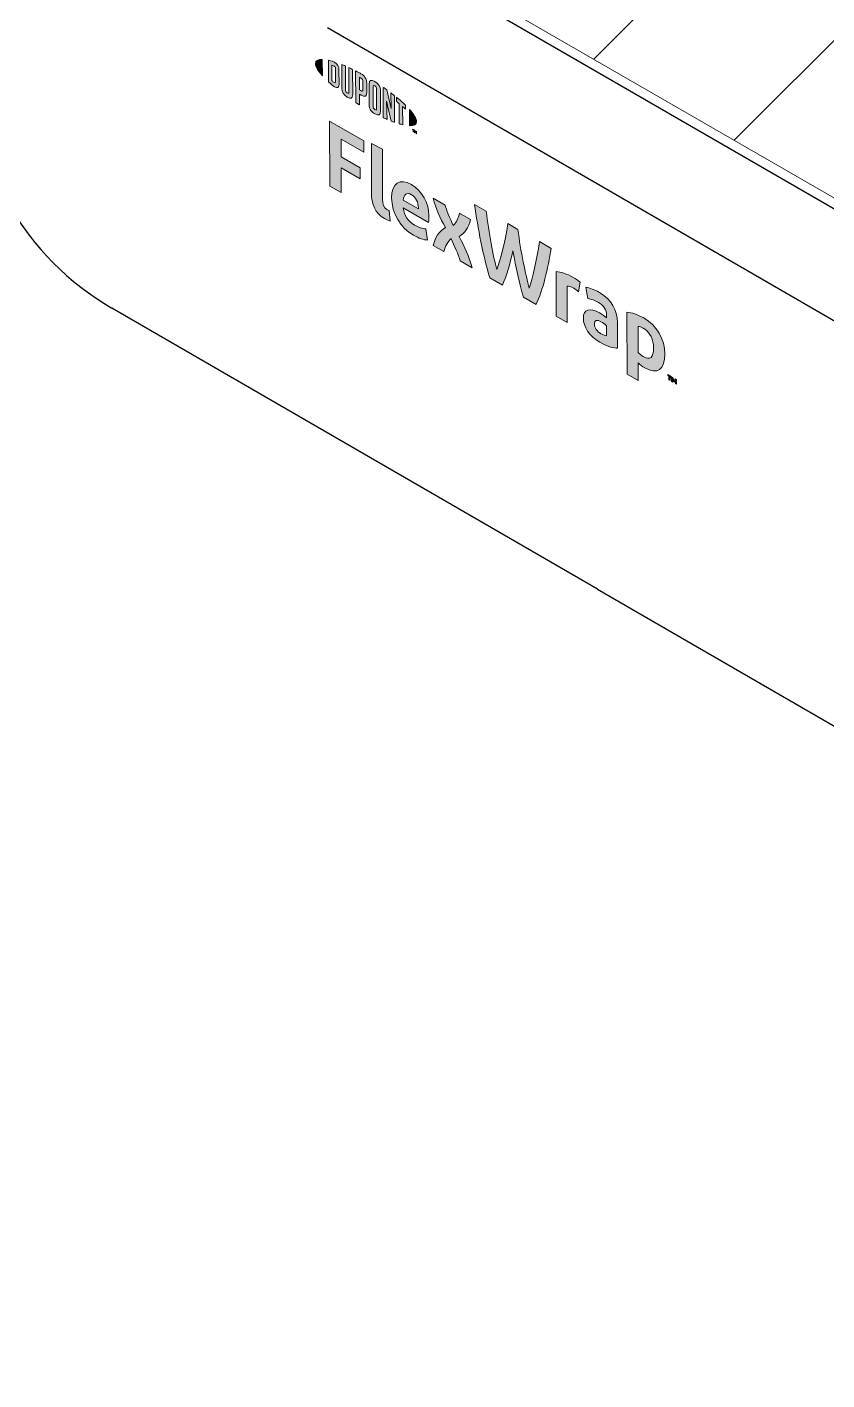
# Model space of a CAD drawing. Extents: x -1328 to 5679, y -4611 to 1603.
# Drawn here: x -736.2 to -685.2, y -1590.5 to -1504.1 of the extents above; entities that cross this region are included whole.
import ezdxf

# ---------------------------------------------------------------- set-up
doc = ezdxf.new("R2010")
doc.units = 0
doc.header["$MEASUREMENT"] = 0
for name, color, linetype, lineweight in [('G-ANNO-TTLB', 7, 'Continuous', 0), ('Layer 12', 7, 'Continuous', 0), ('TYVEK', 7, 'Continuous', 0)]:
    doc.layers.add(name, color=color, linetype=linetype, lineweight=lineweight)

# ---------------------------------------------------------------- blocks, each defined once
blk = doc.blocks.new('Block_160')
at = {"layer": 'TYVEK', "true_color": 0x003b71, "transparency": 33554687}
h = blk.add_hatch(color=156, dxfattribs=at)
h.dxf.hatch_style = 2
edge = h.paths.add_edge_path()
edge.add_spline(control_points=[(-716.907, -1514.249), (-716.907, -1514.249), (-716.917, -1510.108), (-716.917, -1510.108), (-716.917, -1510.108), (-714.731, -1511.363), (-714.731, -1511.363), (-714.731, -1511.363), (-714.73, -1512.084), (-714.73, -1512.084), (-714.73, -1512.084), (-716.182, -1511.251), (-716.182, -1511.251), (-716.182, -1511.251), (-716.179, -1512.375), (-716.179, -1512.375), (-716.179, -1512.375), (-714.958, -1513.076), (-714.958, -1513.076), (-714.958, -1513.076), (-714.956, -1513.798), (-714.956, -1513.798), (-714.956, -1513.798), (-716.177, -1513.097), (-716.177, -1513.097), (-716.177, -1513.097), (-716.173, -1514.67), (-716.173, -1514.67), (-716.173, -1514.67), (-716.907, -1514.249), (-716.907, -1514.249)], knot_values=[0, 0, 0, 0, 1, 1, 1, 2, 2, 2, 3, 3, 3, 4, 4, 4, 5, 5, 5, 6, 6, 6, 7, 7, 7, 8, 8, 8, 9, 9, 9, 10, 10, 10, 10], degree=3, periodic=0)
h = blk.add_hatch(color=156, dxfattribs=at)
h.dxf.hatch_style = 2
edge = h.paths.add_edge_path()
edge.add_spline(control_points=[(-713.534, -1515.092), (-713.533, -1515.412), (-713.461, -1515.625), (-713.256, -1515.742), (-713.204, -1515.772), (-713.153, -1515.795), (-713.107, -1515.81), (-713.107, -1515.81), (-713.054, -1516.484), (-713.054, -1516.484), (-713.151, -1516.452), (-713.31, -1516.384), (-713.413, -1516.326), (-714.003, -1515.987), (-714.24, -1515.408), (-714.242, -1514.698), (-714.242, -1514.698), (-714.249, -1511.539), (-714.249, -1511.539), (-714.249, -1511.539), (-713.542, -1511.898), (-713.542, -1511.898), (-713.542, -1511.898), (-713.534, -1515.092), (-713.534, -1515.092)], knot_values=[0, 0, 0, 0, 1, 1, 1, 2, 2, 2, 3, 3, 3, 4, 4, 4, 5, 5, 5, 6, 6, 6, 7, 7, 7, 8, 8, 8, 8], degree=3, periodic=0)
h = blk.add_hatch(color=156, dxfattribs=at)
h.dxf.hatch_style = 2
edge = h.paths.add_edge_path()
edge.add_spline(control_points=[(-712.222, -1515.142), (-712.222, -1515.142), (-711.248, -1515.702), (-711.248, -1515.702), (-711.248, -1515.702), (-711.248, -1515.631), (-711.248, -1515.631), (-711.248, -1515.3), (-711.403, -1514.969), (-711.685, -1514.807), (-711.983, -1514.636), (-712.177, -1514.767), (-712.222, -1515.142)], knot_values=[0, 0, 0, 0, 1, 1, 1, 2, 2, 2, 3, 3, 3, 4, 4, 4, 4], degree=3, periodic=0)
edge = h.paths.add_edge_path()
edge.add_spline(control_points=[(-710.664, -1517.703), (-710.889, -1517.692), (-711.222, -1517.583), (-711.561, -1517.389), (-712.387, -1516.915), (-712.953, -1515.987), (-712.955, -1515.005), (-712.957, -1514.065), (-712.441, -1513.723), (-711.687, -1514.156), (-711.015, -1514.542), (-710.572, -1515.346), (-710.57, -1516.138), (-710.57, -1516.316), (-710.58, -1516.464), (-710.59, -1516.576), (-710.59, -1516.576), (-712.211, -1515.645), (-712.211, -1515.645), (-712.143, -1516.157), (-711.901, -1516.508), (-711.491, -1516.744), (-711.239, -1516.888), (-710.999, -1516.961), (-710.778, -1516.982), (-710.778, -1516.982), (-710.664, -1517.703), (-710.664, -1517.703)], knot_values=[0, 0, 0, 0, 1, 1, 1, 2, 2, 2, 3, 3, 3, 4, 4, 4, 5, 5, 5, 6, 6, 6, 7, 7, 7, 8, 8, 8, 9, 9, 9, 9], degree=3, periodic=0)
h = blk.add_hatch(color=156, dxfattribs=at)
h.dxf.hatch_style = 2
edge = h.paths.add_edge_path()
edge.add_spline(control_points=[(-709.523, -1516.905), (-709.868, -1516.27), (-710.141, -1515.705), (-710.301, -1515.022), (-710.301, -1515.022), (-709.537, -1515.461), (-709.537, -1515.461), (-709.47, -1515.766), (-709.243, -1516.298), (-709.016, -1516.764), (-708.827, -1516.548), (-708.664, -1516.293), (-708.629, -1515.983), (-708.629, -1515.983), (-707.911, -1516.395), (-707.911, -1516.395), (-708.043, -1516.934), (-708.267, -1517.236), (-708.651, -1517.47), (-708.28, -1518.162), (-708.028, -1518.72), (-707.816, -1519.468), (-707.816, -1519.468), (-708.581, -1519.029), (-708.581, -1519.029), (-708.689, -1518.636), (-708.947, -1518.045), (-709.163, -1517.596), (-709.357, -1517.809), (-709.541, -1518.058), (-709.612, -1518.437), (-709.612, -1518.437), (-710.299, -1518.042), (-710.299, -1518.042), (-710.172, -1517.501), (-709.933, -1517.166), (-709.523, -1516.905)], knot_values=[0, 0, 0, 0, 1, 1, 1, 2, 2, 2, 3, 3, 3, 4, 4, 4, 5, 5, 5, 6, 6, 6, 7, 7, 7, 8, 8, 8, 9, 9, 9, 10, 10, 10, 11, 11, 11, 12, 12, 12, 12], degree=3, periodic=0)
h = blk.add_hatch(color=156, dxfattribs=at)
h.dxf.hatch_style = 2
edge = h.paths.add_edge_path()
edge.add_spline(control_points=[(-703.522, -1517.798), (-703.522, -1517.798), (-702.773, -1518.228), (-702.773, -1518.228), (-702.965, -1519.495), (-703.299, -1520.927), (-703.733, -1521.812), (-703.733, -1521.812), (-704.538, -1521.35), (-704.538, -1521.35), (-704.791, -1520.466), (-705.019, -1519.467), (-705.211, -1518.388), (-705.404, -1519.246), (-705.622, -1519.989), (-705.877, -1520.581), (-705.877, -1520.581), (-706.682, -1520.119), (-706.682, -1520.119), (-707.096, -1518.747), (-707.464, -1516.911), (-707.657, -1515.424), (-707.657, -1515.424), (-706.913, -1515.851), (-706.913, -1515.851), (-706.751, -1517.191), (-706.46, -1518.758), (-706.248, -1519.57), (-706.029, -1519.005), (-705.689, -1517.842), (-705.543, -1516.638), (-705.543, -1516.638), (-704.887, -1517.015), (-704.887, -1517.015), (-704.73, -1518.393), (-704.393, -1519.945), (-704.165, -1520.766), (-703.962, -1520.192), (-703.673, -1518.958), (-703.522, -1517.798)], knot_values=[0, 0, 0, 0, 1, 1, 1, 2, 2, 2, 3, 3, 3, 4, 4, 4, 5, 5, 5, 6, 6, 6, 7, 7, 7, 8, 8, 8, 9, 9, 9, 10, 10, 10, 11, 11, 11, 12, 12, 12, 13, 13, 13, 13], degree=3, periodic=0)
h = blk.add_hatch(color=156, dxfattribs=at)
h.dxf.hatch_style = 2
edge = h.paths.add_edge_path()
edge.add_spline(control_points=[(-701.38, -1520.073), (-701.196, -1520.179), (-701.021, -1520.303), (-700.918, -1520.392), (-700.918, -1520.392), (-701.019, -1521.001), (-701.019, -1521.001), (-701.107, -1520.916), (-701.214, -1520.842), (-701.322, -1520.78), (-701.512, -1520.671), (-701.64, -1520.639), (-701.748, -1520.636), (-701.748, -1520.636), (-701.742, -1522.955), (-701.742, -1522.955), (-701.742, -1522.955), (-702.45, -1522.549), (-702.45, -1522.549), (-702.45, -1522.549), (-702.457, -1519.715), (-702.457, -1519.715), (-702.18, -1519.714), (-701.75, -1519.861), (-701.38, -1520.073)], knot_values=[0, 0, 0, 0, 1, 1, 1, 2, 2, 2, 3, 3, 3, 4, 4, 4, 5, 5, 5, 6, 6, 6, 7, 7, 7, 8, 8, 8, 8], degree=3, periodic=0)
h = blk.add_hatch(color=156, dxfattribs=at)
h.dxf.hatch_style = 2
edge = h.paths.add_edge_path()
edge.add_spline(control_points=[(-699.225, -1523.804), (-699.225, -1523.804), (-699.226, -1523.171), (-699.226, -1523.171), (-699.344, -1523.073), (-699.467, -1522.985), (-699.59, -1522.914), (-699.826, -1522.779), (-700.011, -1522.779), (-700.01, -1523.057), (-700.01, -1523.306), (-699.855, -1523.524), (-699.583, -1523.68), (-699.43, -1523.769), (-699.301, -1523.807), (-699.225, -1523.804)], knot_values=[0, 0, 0, 0, 1, 1, 1, 2, 2, 2, 3, 3, 3, 4, 4, 4, 5, 5, 5, 5], degree=3, periodic=0)
edge = h.paths.add_edge_path()
edge.add_spline(control_points=[(-699.654, -1524.225), (-700.357, -1523.821), (-700.712, -1523.222), (-700.713, -1522.689), (-700.714, -1522.104), (-700.3, -1521.999), (-699.684, -1522.347), (-699.54, -1522.429), (-699.356, -1522.559), (-699.227, -1522.656), (-699.227, -1522.656), (-699.228, -1522.514), (-699.228, -1522.514), (-699.229, -1522.153), (-699.409, -1521.879), (-699.752, -1521.681), (-699.978, -1521.552), (-700.219, -1521.455), (-700.429, -1521.434), (-700.429, -1521.434), (-700.559, -1520.722), (-700.559, -1520.722), (-700.339, -1520.742), (-699.985, -1520.874), (-699.672, -1521.054), (-698.918, -1521.487), (-698.542, -1522.163), (-698.54, -1522.962), (-698.54, -1522.962), (-698.536, -1524.607), (-698.536, -1524.607), (-698.746, -1524.61), (-699.141, -1524.519), (-699.654, -1524.225)], knot_values=[0, 0, 0, 0, 1, 1, 1, 2, 2, 2, 3, 3, 3, 4, 4, 4, 5, 5, 5, 6, 6, 6, 7, 7, 7, 8, 8, 8, 9, 9, 9, 10, 10, 10, 11, 11, 11, 11], degree=3, periodic=0)
h = blk.add_hatch(color=156, dxfattribs=at)
h.dxf.hatch_style = 2
edge = h.paths.add_edge_path()
edge.add_spline(control_points=[(-696.89, -1525.138), (-696.439, -1525.397), (-696.229, -1525.198), (-696.231, -1524.589), (-696.232, -1524.057), (-696.428, -1523.59), (-696.895, -1523.322), (-697.023, -1523.248), (-697.115, -1523.225), (-697.223, -1523.21), (-697.223, -1523.21), (-697.219, -1524.867), (-697.219, -1524.867), (-697.121, -1524.97), (-697.039, -1525.052), (-696.89, -1525.138)], knot_values=[0, 0, 0, 0, 1, 1, 1, 2, 2, 2, 3, 3, 3, 4, 4, 4, 5, 5, 5, 5], degree=3, periodic=0)
edge = h.paths.add_edge_path()
edge.add_spline(control_points=[(-696.786, -1525.859), (-696.966, -1525.756), (-697.089, -1525.662), (-697.217, -1525.535), (-697.217, -1525.535), (-697.215, -1526.659), (-697.215, -1526.659), (-697.215, -1526.659), (-697.917, -1526.255), (-697.917, -1526.255), (-697.917, -1526.255), (-697.927, -1522.31), (-697.927, -1522.31), (-697.635, -1522.324), (-697.225, -1522.459), (-696.861, -1522.668), (-696.019, -1523.151), (-695.515, -1524.031), (-695.513, -1524.978), (-695.51, -1525.948), (-695.986, -1526.319), (-696.786, -1525.859)], knot_values=[0, 0, 0, 0, 1, 1, 1, 2, 2, 2, 3, 3, 3, 4, 4, 4, 5, 5, 5, 6, 6, 6, 7, 7, 7, 7], degree=3, periodic=0)
h = blk.add_hatch(color=156, dxfattribs=at)
h.dxf.hatch_style = 2
edge = h.paths.add_edge_path()
edge.add_spline(control_points=[(-695.005, -1526.464), (-694.978, -1526.552), (-694.953, -1526.618), (-694.922, -1526.689), (-694.892, -1526.653), (-694.871, -1526.613), (-694.846, -1526.556), (-694.846, -1526.556), (-694.772, -1526.598), (-694.772, -1526.598), (-694.772, -1526.598), (-694.771, -1526.904), (-694.771, -1526.904), (-694.771, -1526.904), (-694.835, -1526.867), (-694.835, -1526.867), (-694.835, -1526.867), (-694.836, -1526.726), (-694.836, -1526.726), (-694.836, -1526.726), (-694.833, -1526.68), (-694.833, -1526.68), (-694.853, -1526.714), (-694.878, -1526.748), (-694.899, -1526.775), (-694.899, -1526.775), (-694.948, -1526.746), (-694.948, -1526.746), (-694.971, -1526.694), (-694.995, -1526.631), (-695.017, -1526.571), (-695.017, -1526.571), (-695.014, -1526.624), (-695.014, -1526.624), (-695.014, -1526.624), (-695.013, -1526.765), (-695.013, -1526.765), (-695.013, -1526.765), (-695.078, -1526.728), (-695.078, -1526.728), (-695.078, -1526.728), (-695.078, -1526.422), (-695.078, -1526.422), (-695.078, -1526.422), (-695.005, -1526.464), (-695.005, -1526.464)], knot_values=[0, 0, 0, 0, 1, 1, 1, 2, 2, 2, 3, 3, 3, 4, 4, 4, 5, 5, 5, 6, 6, 6, 7, 7, 7, 8, 8, 8, 9, 9, 9, 10, 10, 10, 11, 11, 11, 12, 12, 12, 13, 13, 13, 14, 14, 14, 15, 15, 15, 15], degree=3, periodic=0)
edge = h.paths.add_edge_path()
edge.add_spline(control_points=[(-695.251, -1526.391), (-695.251, -1526.391), (-695.322, -1526.35), (-695.322, -1526.35), (-695.322, -1526.35), (-695.322, -1526.282), (-695.322, -1526.282), (-695.322, -1526.282), (-695.108, -1526.405), (-695.108, -1526.405), (-695.108, -1526.405), (-695.108, -1526.473), (-695.108, -1526.473), (-695.108, -1526.473), (-695.179, -1526.432), (-695.179, -1526.432), (-695.179, -1526.432), (-695.179, -1526.67), (-695.179, -1526.67), (-695.179, -1526.67), (-695.25, -1526.629), (-695.25, -1526.629), (-695.25, -1526.629), (-695.251, -1526.391), (-695.251, -1526.391)], knot_values=[0, 0, 0, 0, 1, 1, 1, 2, 2, 2, 3, 3, 3, 4, 4, 4, 5, 5, 5, 6, 6, 6, 7, 7, 7, 8, 8, 8, 8], degree=3, periodic=0)
at = {"layer": 'TYVEK'}
for points, knots in [([(-716.907, -1514.249), (-716.907, -1514.249), (-716.917, -1510.108), (-716.917, -1510.108), (-716.917, -1510.108), (-714.731, -1511.363), (-714.731, -1511.363), (-714.731, -1511.363), (-714.73, -1512.084), (-714.73, -1512.084), (-714.73, -1512.084), (-716.182, -1511.251), (-716.182, -1511.251), (-716.182, -1511.251), (-716.179, -1512.375), (-716.179, -1512.375), (-716.179, -1512.375), (-714.958, -1513.076), (-714.958, -1513.076), (-714.958, -1513.076), (-714.956, -1513.798), (-714.956, -1513.798), (-714.956, -1513.798), (-716.177, -1513.097), (-716.177, -1513.097), (-716.177, -1513.097), (-716.173, -1514.67), (-716.173, -1514.67), (-716.173, -1514.67), (-716.907, -1514.249), (-716.907, -1514.249)], [0, 0, 0, 0, 1, 1, 1, 2, 2, 2, 3, 3, 3, 4, 4, 4, 5, 5, 5, 6, 6, 6, 7, 7, 7, 8, 8, 8, 9, 9, 9, 10, 10, 10, 10]), ([(-713.534, -1515.092), (-713.533, -1515.412), (-713.461, -1515.625), (-713.256, -1515.742), (-713.204, -1515.772), (-713.153, -1515.795), (-713.107, -1515.81), (-713.107, -1515.81), (-713.054, -1516.484), (-713.054, -1516.484), (-713.151, -1516.452), (-713.31, -1516.384), (-713.413, -1516.326), (-714.003, -1515.987), (-714.24, -1515.408), (-714.242, -1514.698), (-714.242, -1514.698), (-714.249, -1511.539), (-714.249, -1511.539), (-714.249, -1511.539), (-713.542, -1511.898), (-713.542, -1511.898), (-713.542, -1511.898), (-713.534, -1515.092), (-713.534, -1515.092)], [0, 0, 0, 0, 1, 1, 1, 2, 2, 2, 3, 3, 3, 4, 4, 4, 5, 5, 5, 6, 6, 6, 7, 7, 7, 8, 8, 8, 8]), ([(-710.664, -1517.703), (-710.889, -1517.692), (-711.222, -1517.583), (-711.561, -1517.389), (-712.387, -1516.915), (-712.953, -1515.987), (-712.955, -1515.005), (-712.957, -1514.065), (-712.441, -1513.723), (-711.687, -1514.156), (-711.015, -1514.542), (-710.572, -1515.346), (-710.57, -1516.138), (-710.57, -1516.316), (-710.58, -1516.464), (-710.59, -1516.576), (-710.59, -1516.576), (-712.211, -1515.645), (-712.211, -1515.645), (-712.143, -1516.157), (-711.901, -1516.508), (-711.491, -1516.744), (-711.239, -1516.888), (-710.999, -1516.961), (-710.778, -1516.982), (-710.778, -1516.982), (-710.664, -1517.703), (-710.664, -1517.703)], [0, 0, 0, 0, 1, 1, 1, 2, 2, 2, 3, 3, 3, 4, 4, 4, 5, 5, 5, 6, 6, 6, 7, 7, 7, 8, 8, 8, 9, 9, 9, 9]), ([(-712.222, -1515.142), (-712.222, -1515.142), (-711.248, -1515.702), (-711.248, -1515.702), (-711.248, -1515.702), (-711.248, -1515.631), (-711.248, -1515.631), (-711.248, -1515.3), (-711.403, -1514.969), (-711.685, -1514.807), (-711.983, -1514.636), (-712.177, -1514.767), (-712.222, -1515.142)], [0, 0, 0, 0, 1, 1, 1, 2, 2, 2, 3, 3, 3, 4, 4, 4, 4]), ([(-709.523, -1516.905), (-709.868, -1516.27), (-710.141, -1515.705), (-710.301, -1515.022), (-710.301, -1515.022), (-709.537, -1515.461), (-709.537, -1515.461), (-709.47, -1515.766), (-709.243, -1516.298), (-709.016, -1516.764), (-708.827, -1516.548), (-708.664, -1516.293), (-708.629, -1515.983), (-708.629, -1515.983), (-707.911, -1516.395), (-707.911, -1516.395), (-708.043, -1516.934), (-708.267, -1517.236), (-708.651, -1517.47), (-708.28, -1518.162), (-708.028, -1518.72), (-707.816, -1519.468), (-707.816, -1519.468), (-708.581, -1519.029), (-708.581, -1519.029), (-708.689, -1518.636), (-708.947, -1518.045), (-709.163, -1517.596), (-709.357, -1517.809), (-709.541, -1518.058), (-709.612, -1518.437), (-709.612, -1518.437), (-710.299, -1518.042), (-710.299, -1518.042), (-710.172, -1517.501), (-709.933, -1517.166), (-709.523, -1516.905)], [0, 0, 0, 0, 1, 1, 1, 2, 2, 2, 3, 3, 3, 4, 4, 4, 5, 5, 5, 6, 6, 6, 7, 7, 7, 8, 8, 8, 9, 9, 9, 10, 10, 10, 11, 11, 11, 12, 12, 12, 12]), ([(-703.522, -1517.798), (-703.522, -1517.798), (-702.773, -1518.228), (-702.773, -1518.228), (-702.965, -1519.495), (-703.299, -1520.927), (-703.733, -1521.812), (-703.733, -1521.812), (-704.538, -1521.35), (-704.538, -1521.35), (-704.791, -1520.466), (-705.019, -1519.467), (-705.211, -1518.388), (-705.404, -1519.246), (-705.622, -1519.989), (-705.877, -1520.581), (-705.877, -1520.581), (-706.682, -1520.119), (-706.682, -1520.119), (-707.096, -1518.747), (-707.464, -1516.911), (-707.657, -1515.424), (-707.657, -1515.424), (-706.913, -1515.851), (-706.913, -1515.851), (-706.751, -1517.191), (-706.46, -1518.758), (-706.248, -1519.57), (-706.029, -1519.005), (-705.689, -1517.842), (-705.543, -1516.638), (-705.543, -1516.638), (-704.887, -1517.015), (-704.887, -1517.015), (-704.73, -1518.393), (-704.393, -1519.945), (-704.165, -1520.766), (-703.962, -1520.192), (-703.673, -1518.958), (-703.522, -1517.798)], [0, 0, 0, 0, 1, 1, 1, 2, 2, 2, 3, 3, 3, 4, 4, 4, 5, 5, 5, 6, 6, 6, 7, 7, 7, 8, 8, 8, 9, 9, 9, 10, 10, 10, 11, 11, 11, 12, 12, 12, 13, 13, 13, 13]), ([(-701.38, -1520.073), (-701.196, -1520.179), (-701.021, -1520.303), (-700.918, -1520.392), (-700.918, -1520.392), (-701.019, -1521.001), (-701.019, -1521.001), (-701.107, -1520.916), (-701.214, -1520.842), (-701.322, -1520.78), (-701.512, -1520.671), (-701.64, -1520.639), (-701.748, -1520.636), (-701.748, -1520.636), (-701.742, -1522.955), (-701.742, -1522.955), (-701.742, -1522.955), (-702.45, -1522.549), (-702.45, -1522.549), (-702.45, -1522.549), (-702.457, -1519.715), (-702.457, -1519.715), (-702.18, -1519.714), (-701.75, -1519.861), (-701.38, -1520.073)], [0, 0, 0, 0, 1, 1, 1, 2, 2, 2, 3, 3, 3, 4, 4, 4, 5, 5, 5, 6, 6, 6, 7, 7, 7, 8, 8, 8, 8]), ([(-699.654, -1524.225), (-700.357, -1523.821), (-700.712, -1523.222), (-700.713, -1522.689), (-700.714, -1522.104), (-700.3, -1521.999), (-699.684, -1522.347), (-699.54, -1522.429), (-699.356, -1522.559), (-699.227, -1522.656), (-699.227, -1522.656), (-699.228, -1522.514), (-699.228, -1522.514), (-699.229, -1522.153), (-699.409, -1521.879), (-699.752, -1521.681), (-699.978, -1521.552), (-700.219, -1521.455), (-700.429, -1521.434), (-700.429, -1521.434), (-700.559, -1520.722), (-700.559, -1520.722), (-700.339, -1520.742), (-699.985, -1520.874), (-699.672, -1521.054), (-698.918, -1521.487), (-698.542, -1522.163), (-698.54, -1522.962), (-698.54, -1522.962), (-698.536, -1524.607), (-698.536, -1524.607), (-698.746, -1524.61), (-699.141, -1524.519), (-699.654, -1524.225)], [0, 0, 0, 0, 1, 1, 1, 2, 2, 2, 3, 3, 3, 4, 4, 4, 5, 5, 5, 6, 6, 6, 7, 7, 7, 8, 8, 8, 9, 9, 9, 10, 10, 10, 11, 11, 11, 11]), ([(-699.225, -1523.804), (-699.225, -1523.804), (-699.226, -1523.171), (-699.226, -1523.171), (-699.344, -1523.073), (-699.467, -1522.985), (-699.59, -1522.914), (-699.826, -1522.779), (-700.011, -1522.779), (-700.01, -1523.057), (-700.01, -1523.306), (-699.855, -1523.524), (-699.583, -1523.68), (-699.43, -1523.769), (-699.301, -1523.807), (-699.225, -1523.804)], [0, 0, 0, 0, 1, 1, 1, 2, 2, 2, 3, 3, 3, 4, 4, 4, 5, 5, 5, 5]), ([(-696.786, -1525.859), (-696.966, -1525.756), (-697.089, -1525.662), (-697.217, -1525.535), (-697.217, -1525.535), (-697.215, -1526.659), (-697.215, -1526.659), (-697.215, -1526.659), (-697.917, -1526.255), (-697.917, -1526.255), (-697.917, -1526.255), (-697.927, -1522.31), (-697.927, -1522.31), (-697.635, -1522.324), (-697.225, -1522.459), (-696.861, -1522.668), (-696.019, -1523.151), (-695.515, -1524.031), (-695.513, -1524.978), (-695.51, -1525.948), (-695.986, -1526.319), (-696.786, -1525.859)], [0, 0, 0, 0, 1, 1, 1, 2, 2, 2, 3, 3, 3, 4, 4, 4, 5, 5, 5, 6, 6, 6, 7, 7, 7, 7]), ([(-696.89, -1525.138), (-696.439, -1525.397), (-696.229, -1525.198), (-696.231, -1524.589), (-696.232, -1524.057), (-696.428, -1523.59), (-696.895, -1523.322), (-697.023, -1523.248), (-697.115, -1523.225), (-697.223, -1523.21), (-697.223, -1523.21), (-697.219, -1524.867), (-697.219, -1524.867), (-697.121, -1524.97), (-697.039, -1525.052), (-696.89, -1525.138)], [0, 0, 0, 0, 1, 1, 1, 2, 2, 2, 3, 3, 3, 4, 4, 4, 5, 5, 5, 5]), ([(-695.251, -1526.391), (-695.251, -1526.391), (-695.322, -1526.35), (-695.322, -1526.35), (-695.322, -1526.35), (-695.322, -1526.282), (-695.322, -1526.282), (-695.322, -1526.282), (-695.108, -1526.405), (-695.108, -1526.405), (-695.108, -1526.405), (-695.108, -1526.473), (-695.108, -1526.473), (-695.108, -1526.473), (-695.179, -1526.432), (-695.179, -1526.432), (-695.179, -1526.432), (-695.179, -1526.67), (-695.179, -1526.67), (-695.179, -1526.67), (-695.25, -1526.629), (-695.25, -1526.629), (-695.25, -1526.629), (-695.251, -1526.391), (-695.251, -1526.391)], [0, 0, 0, 0, 1, 1, 1, 2, 2, 2, 3, 3, 3, 4, 4, 4, 5, 5, 5, 6, 6, 6, 7, 7, 7, 8, 8, 8, 8]), ([(-695.005, -1526.464), (-694.978, -1526.552), (-694.953, -1526.618), (-694.922, -1526.689), (-694.892, -1526.653), (-694.871, -1526.613), (-694.846, -1526.556), (-694.846, -1526.556), (-694.772, -1526.598), (-694.772, -1526.598), (-694.772, -1526.598), (-694.771, -1526.904), (-694.771, -1526.904), (-694.771, -1526.904), (-694.835, -1526.867), (-694.835, -1526.867), (-694.835, -1526.867), (-694.836, -1526.726), (-694.836, -1526.726), (-694.836, -1526.726), (-694.833, -1526.68), (-694.833, -1526.68), (-694.853, -1526.714), (-694.878, -1526.748), (-694.899, -1526.775), (-694.899, -1526.775), (-694.948, -1526.746), (-694.948, -1526.746), (-694.971, -1526.694), (-694.995, -1526.631), (-695.017, -1526.571), (-695.017, -1526.571), (-695.014, -1526.624), (-695.014, -1526.624), (-695.014, -1526.624), (-695.013, -1526.765), (-695.013, -1526.765), (-695.013, -1526.765), (-695.078, -1526.728), (-695.078, -1526.728), (-695.078, -1526.728), (-695.078, -1526.422), (-695.078, -1526.422), (-695.078, -1526.422), (-695.005, -1526.464), (-695.005, -1526.464)], [0, 0, 0, 0, 1, 1, 1, 2, 2, 2, 3, 3, 3, 4, 4, 4, 5, 5, 5, 6, 6, 6, 7, 7, 7, 8, 8, 8, 9, 9, 9, 10, 10, 10, 11, 11, 11, 12, 12, 12, 13, 13, 13, 14, 14, 14, 15, 15, 15, 15])]:
    blk.add_open_spline(points, degree=3, knots=knots, dxfattribs=at)
blk = doc.blocks.new('Block_161')
at = {"layer": 'TYVEK', "true_color": 0x003b71, "transparency": 33554687}
h = blk.add_hatch(color=156, dxfattribs=at)
h.dxf.hatch_style = 2
edge = h.paths.add_edge_path()
edge.add_spline(control_points=[(-717.819, -1506.43), (-717.819, -1506.62), (-717.658, -1506.891), (-717.378, -1507.204), (-717.378, -1507.204), (-717.381, -1506.165), (-717.381, -1506.165), (-717.66, -1506.156), (-717.82, -1506.241), (-717.819, -1506.43)], knot_values=[0, 0, 0, 0, 1, 1, 1, 2, 2, 2, 3, 3, 3, 3], degree=3, periodic=0)
h = blk.add_hatch(color=156, dxfattribs=at)
h.dxf.hatch_style = 2
edge = h.paths.add_edge_path()
edge.add_spline(control_points=[(-716.538, -1507.59), (-716.538, -1507.669), (-716.579, -1507.672), (-716.629, -1507.644), (-716.668, -1507.621), (-716.727, -1507.571), (-716.776, -1507.528), (-716.776, -1507.528), (-716.778, -1506.534), (-716.778, -1506.534), (-716.73, -1506.547), (-716.67, -1506.565), (-716.632, -1506.587), (-716.582, -1506.615), (-716.54, -1506.666), (-716.54, -1506.746), (-716.54, -1506.746), (-716.538, -1507.59), (-716.538, -1507.59)], knot_values=[0, 0, 0, 0, 1, 1, 1, 2, 2, 2, 3, 3, 3, 4, 4, 4, 5, 5, 5, 6, 6, 6, 6], degree=3, periodic=0)
edge = h.paths.add_edge_path()
edge.add_spline(control_points=[(-716.6, -1506.346), (-716.678, -1506.301), (-716.79, -1506.263), (-716.994, -1506.218), (-716.994, -1506.218), (-716.991, -1507.596), (-716.991, -1507.596), (-716.811, -1507.762), (-716.674, -1507.877), (-716.596, -1507.922), (-716.416, -1508.025), (-716.315, -1507.957), (-716.315, -1507.753), (-716.315, -1507.753), (-716.317, -1506.838), (-716.317, -1506.838), (-716.318, -1506.634), (-716.42, -1506.449), (-716.6, -1506.346)], knot_values=[0, 0, 0, 0, 1, 1, 1, 2, 2, 2, 3, 3, 3, 4, 4, 4, 5, 5, 5, 6, 6, 6, 6], degree=3, periodic=0)
h = blk.add_hatch(color=156, dxfattribs=at)
h.dxf.hatch_style = 2
edge = h.paths.add_edge_path()
edge.add_spline(control_points=[(-715.687, -1508.239), (-715.687, -1508.319), (-715.711, -1508.356), (-715.797, -1508.294), (-715.882, -1508.234), (-715.905, -1508.179), (-715.905, -1508.085), (-715.905, -1508.085), (-715.909, -1506.585), (-715.909, -1506.585), (-715.965, -1506.56), (-716.091, -1506.508), (-716.144, -1506.486), (-716.144, -1506.486), (-716.141, -1508.003), (-716.141, -1508.003), (-716.14, -1508.245), (-716.038, -1508.397), (-715.797, -1508.568), (-715.576, -1508.724), (-715.441, -1508.673), (-715.441, -1508.404), (-715.441, -1508.404), (-715.445, -1506.802), (-715.445, -1506.802), (-715.491, -1506.778), (-715.643, -1506.706), (-715.691, -1506.684), (-715.691, -1506.684), (-715.687, -1508.239), (-715.687, -1508.239)], knot_values=[0, 0, 0, 0, 1, 1, 1, 2, 2, 2, 3, 3, 3, 4, 4, 4, 5, 5, 5, 6, 6, 6, 7, 7, 7, 8, 8, 8, 9, 9, 9, 10, 10, 10, 10], degree=3, periodic=0)
h = blk.add_hatch(color=156, dxfattribs=at)
h.dxf.hatch_style = 2
edge = h.paths.add_edge_path()
edge.add_spline(control_points=[(-714.793, -1508.095), (-714.792, -1508.182), (-714.819, -1508.211), (-714.919, -1508.154), (-714.919, -1508.154), (-715.005, -1508.104), (-715.005, -1508.104), (-715.005, -1508.104), (-715.007, -1507.308), (-715.007, -1507.308), (-714.968, -1507.328), (-714.948, -1507.339), (-714.925, -1507.352), (-714.817, -1507.414), (-714.794, -1507.474), (-714.794, -1507.563), (-714.794, -1507.563), (-714.793, -1508.095), (-714.793, -1508.095)], knot_values=[0, 0, 0, 0, 1, 1, 1, 2, 2, 2, 3, 3, 3, 4, 4, 4, 5, 5, 5, 6, 6, 6, 6], degree=3, periodic=0)
edge = h.paths.add_edge_path()
edge.add_spline(control_points=[(-714.911, -1507.079), (-714.954, -1507.054), (-715.11, -1506.971), (-715.253, -1506.898), (-715.253, -1506.898), (-715.248, -1508.916), (-715.248, -1508.916), (-715.2, -1508.947), (-715.072, -1509.029), (-715.003, -1509.07), (-715.003, -1509.07), (-715.004, -1508.385), (-715.004, -1508.385), (-715.004, -1508.385), (-714.908, -1508.44), (-714.908, -1508.44), (-714.65, -1508.587), (-714.544, -1508.515), (-714.544, -1508.259), (-714.544, -1508.259), (-714.546, -1507.664), (-714.546, -1507.664), (-714.546, -1507.413), (-714.667, -1507.219), (-714.911, -1507.079)], knot_values=[0, 0, 0, 0, 1, 1, 1, 2, 2, 2, 3, 3, 3, 4, 4, 4, 5, 5, 5, 6, 6, 6, 7, 7, 7, 8, 8, 8, 8], degree=3, periodic=0)
h = blk.add_hatch(color=156, dxfattribs=at)
h.dxf.hatch_style = 2
edge = h.paths.add_edge_path()
edge.add_spline(control_points=[(-713.913, -1509.304), (-713.912, -1509.384), (-713.935, -1509.412), (-714.022, -1509.365), (-714.112, -1509.316), (-714.136, -1509.258), (-714.137, -1509.176), (-714.137, -1509.176), (-714.14, -1507.917), (-714.14, -1507.917), (-714.14, -1507.835), (-714.116, -1507.803), (-714.026, -1507.857), (-713.939, -1507.91), (-713.916, -1507.966), (-713.916, -1508.046), (-713.916, -1508.046), (-713.913, -1509.304), (-713.913, -1509.304)], knot_values=[0, 0, 0, 0, 1, 1, 1, 2, 2, 2, 3, 3, 3, 4, 4, 4, 5, 5, 5, 6, 6, 6, 6], degree=3, periodic=0)
edge = h.paths.add_edge_path()
edge.add_spline(control_points=[(-714.027, -1507.575), (-714.255, -1507.432), (-714.39, -1507.47), (-714.389, -1507.736), (-714.389, -1507.736), (-714.386, -1509.056), (-714.386, -1509.056), (-714.386, -1509.336), (-714.262, -1509.522), (-714.022, -1509.648), (-713.786, -1509.772), (-713.663, -1509.739), (-713.664, -1509.441), (-713.664, -1509.441), (-713.667, -1508.181), (-713.667, -1508.181), (-713.668, -1507.896), (-713.779, -1507.731), (-714.027, -1507.575)], knot_values=[0, 0, 0, 0, 1, 1, 1, 2, 2, 2, 3, 3, 3, 4, 4, 4, 5, 5, 5, 6, 6, 6, 6], degree=3, periodic=0)
h = blk.add_hatch(color=156, dxfattribs=at)
h.dxf.hatch_style = 2
edge = h.paths.add_edge_path()
edge.add_spline(control_points=[(-712.983, -1509.297), (-712.983, -1509.297), (-713.258, -1508.114), (-713.258, -1508.114), (-713.332, -1508.06), (-713.422, -1507.997), (-713.491, -1507.95), (-713.491, -1507.95), (-713.487, -1509.887), (-713.487, -1509.887), (-713.438, -1509.91), (-713.314, -1509.965), (-713.25, -1509.992), (-713.25, -1509.992), (-713.272, -1508.84), (-713.272, -1508.84), (-713.272, -1508.84), (-712.981, -1510.102), (-712.981, -1510.102), (-712.92, -1510.126), (-712.83, -1510.16), (-712.771, -1510.18), (-712.771, -1510.18), (-712.775, -1508.479), (-712.775, -1508.479), (-712.837, -1508.429), (-712.948, -1508.343), (-713.002, -1508.303), (-713.002, -1508.303), (-712.983, -1509.297), (-712.983, -1509.297)], knot_values=[0, 0, 0, 0, 1, 1, 1, 2, 2, 2, 3, 3, 3, 4, 4, 4, 5, 5, 5, 6, 6, 6, 7, 7, 7, 8, 8, 8, 9, 9, 9, 10, 10, 10, 10], degree=3, periodic=0)
h = blk.add_hatch(color=156, dxfattribs=at)
h.dxf.hatch_style = 2
edge = h.paths.add_edge_path()
edge.add_spline(control_points=[(-712.653, -1508.846), (-712.592, -1508.894), (-712.532, -1508.942), (-712.474, -1508.99), (-712.474, -1508.99), (-712.47, -1510.278), (-712.47, -1510.278), (-712.417, -1510.294), (-712.317, -1510.322), (-712.25, -1510.337), (-712.25, -1510.337), (-712.253, -1509.178), (-712.253, -1509.178), (-712.189, -1509.233), (-712.129, -1509.287), (-712.074, -1509.337), (-712.074, -1509.337), (-712.074, -1509.089), (-712.074, -1509.089), (-712.248, -1508.919), (-712.435, -1508.755), (-712.654, -1508.577), (-712.654, -1508.577), (-712.653, -1508.846), (-712.653, -1508.846)], knot_values=[0, 0, 0, 0, 1, 1, 1, 2, 2, 2, 3, 3, 3, 4, 4, 4, 5, 5, 5, 6, 6, 6, 7, 7, 7, 8, 8, 8, 8], degree=3, periodic=0)
h = blk.add_hatch(color=156, dxfattribs=at)
h.dxf.hatch_style = 2
edge = h.paths.add_edge_path()
edge.add_spline(control_points=[(-711.368, -1510.133), (-711.368, -1510.324), (-711.528, -1510.41), (-711.807, -1510.403), (-711.807, -1510.403), (-711.81, -1509.362), (-711.81, -1509.362), (-711.53, -1509.675), (-711.369, -1509.945), (-711.368, -1510.133)], knot_values=[0, 0, 0, 0, 1, 1, 1, 2, 2, 2, 3, 3, 3, 3], degree=3, periodic=0)
h = blk.add_hatch(color=156, dxfattribs=at)
h.dxf.hatch_style = 2
edge = h.paths.add_edge_path()
edge.add_spline(control_points=[(-711.497, -1510.684), (-711.497, -1510.684), (-711.471, -1510.699), (-711.471, -1510.699), (-711.471, -1510.699), (-711.432, -1510.793), (-711.432, -1510.793), (-711.432, -1510.793), (-711.392, -1510.744), (-711.392, -1510.744), (-711.392, -1510.744), (-711.367, -1510.759), (-711.367, -1510.759), (-711.367, -1510.759), (-711.366, -1510.909), (-711.366, -1510.909), (-711.366, -1510.909), (-711.39, -1510.895), (-711.39, -1510.895), (-711.39, -1510.895), (-711.391, -1510.789), (-711.391, -1510.789), (-711.391, -1510.789), (-711.431, -1510.837), (-711.431, -1510.837), (-711.431, -1510.837), (-711.433, -1510.836), (-711.433, -1510.836), (-711.433, -1510.836), (-711.473, -1510.741), (-711.473, -1510.741), (-711.473, -1510.741), (-711.473, -1510.848), (-711.473, -1510.848), (-711.473, -1510.848), (-711.497, -1510.834), (-711.497, -1510.834), (-711.497, -1510.834), (-711.497, -1510.684), (-711.497, -1510.684)], knot_values=[0, 0, 0, 0, 1, 1, 1, 2, 2, 2, 3, 3, 3, 4, 4, 4, 5, 5, 5, 6, 6, 6, 7, 7, 7, 8, 8, 8, 9, 9, 9, 10, 10, 10, 11, 11, 11, 12, 12, 12, 13, 13, 13, 13], degree=3, periodic=0)
edge = h.paths.add_edge_path()
edge.add_spline(control_points=[(-711.59, -1510.657), (-711.59, -1510.657), (-711.63, -1510.634), (-711.63, -1510.634), (-711.63, -1510.634), (-711.63, -1510.608), (-711.63, -1510.608), (-711.63, -1510.608), (-711.525, -1510.668), (-711.525, -1510.668), (-711.525, -1510.668), (-711.525, -1510.694), (-711.525, -1510.694), (-711.525, -1510.694), (-711.565, -1510.671), (-711.565, -1510.671), (-711.565, -1510.671), (-711.565, -1510.795), (-711.565, -1510.795), (-711.565, -1510.795), (-711.59, -1510.781), (-711.59, -1510.781), (-711.59, -1510.781), (-711.59, -1510.657), (-711.59, -1510.657)], knot_values=[0, 0, 0, 0, 1, 1, 1, 2, 2, 2, 3, 3, 3, 4, 4, 4, 5, 5, 5, 6, 6, 6, 7, 7, 7, 8, 8, 8, 8], degree=3, periodic=0)
at = {"layer": 'TYVEK'}
for points, knots in [([(-717.819, -1506.43), (-717.819, -1506.62), (-717.658, -1506.891), (-717.378, -1507.204), (-717.378, -1507.204), (-717.381, -1506.165), (-717.381, -1506.165), (-717.66, -1506.156), (-717.82, -1506.241), (-717.819, -1506.43)], [0, 0, 0, 0, 1, 1, 1, 2, 2, 2, 3, 3, 3, 3]), ([(-716.6, -1506.346), (-716.678, -1506.301), (-716.79, -1506.263), (-716.994, -1506.218), (-716.994, -1506.218), (-716.991, -1507.596), (-716.991, -1507.596), (-716.811, -1507.762), (-716.674, -1507.877), (-716.596, -1507.922), (-716.416, -1508.025), (-716.315, -1507.957), (-716.315, -1507.753), (-716.315, -1507.753), (-716.317, -1506.838), (-716.317, -1506.838), (-716.318, -1506.634), (-716.42, -1506.449), (-716.6, -1506.346)], [0, 0, 0, 0, 1, 1, 1, 2, 2, 2, 3, 3, 3, 4, 4, 4, 5, 5, 5, 6, 6, 6, 6]), ([(-716.538, -1507.59), (-716.538, -1507.669), (-716.579, -1507.672), (-716.629, -1507.644), (-716.668, -1507.621), (-716.727, -1507.571), (-716.776, -1507.528), (-716.776, -1507.528), (-716.778, -1506.534), (-716.778, -1506.534), (-716.73, -1506.547), (-716.67, -1506.565), (-716.632, -1506.587), (-716.582, -1506.615), (-716.54, -1506.666), (-716.54, -1506.746), (-716.54, -1506.746), (-716.538, -1507.59), (-716.538, -1507.59)], [0, 0, 0, 0, 1, 1, 1, 2, 2, 2, 3, 3, 3, 4, 4, 4, 5, 5, 5, 6, 6, 6, 6]), ([(-715.687, -1508.239), (-715.687, -1508.319), (-715.711, -1508.356), (-715.797, -1508.294), (-715.882, -1508.234), (-715.905, -1508.179), (-715.905, -1508.085), (-715.905, -1508.085), (-715.909, -1506.585), (-715.909, -1506.585), (-715.965, -1506.56), (-716.091, -1506.508), (-716.144, -1506.486), (-716.144, -1506.486), (-716.141, -1508.003), (-716.141, -1508.003), (-716.14, -1508.245), (-716.038, -1508.397), (-715.797, -1508.568), (-715.576, -1508.724), (-715.441, -1508.673), (-715.441, -1508.404), (-715.441, -1508.404), (-715.445, -1506.802), (-715.445, -1506.802), (-715.491, -1506.778), (-715.643, -1506.706), (-715.691, -1506.684), (-715.691, -1506.684), (-715.687, -1508.239), (-715.687, -1508.239)], [0, 0, 0, 0, 1, 1, 1, 2, 2, 2, 3, 3, 3, 4, 4, 4, 5, 5, 5, 6, 6, 6, 7, 7, 7, 8, 8, 8, 9, 9, 9, 10, 10, 10, 10]), ([(-714.911, -1507.079), (-714.954, -1507.054), (-715.11, -1506.971), (-715.253, -1506.898), (-715.253, -1506.898), (-715.248, -1508.916), (-715.248, -1508.916), (-715.2, -1508.947), (-715.072, -1509.029), (-715.003, -1509.07), (-715.003, -1509.07), (-715.004, -1508.385), (-715.004, -1508.385), (-715.004, -1508.385), (-714.908, -1508.44), (-714.908, -1508.44), (-714.65, -1508.587), (-714.544, -1508.515), (-714.544, -1508.259), (-714.544, -1508.259), (-714.546, -1507.664), (-714.546, -1507.664), (-714.546, -1507.413), (-714.667, -1507.219), (-714.911, -1507.079)], [0, 0, 0, 0, 1, 1, 1, 2, 2, 2, 3, 3, 3, 4, 4, 4, 5, 5, 5, 6, 6, 6, 7, 7, 7, 8, 8, 8, 8]), ([(-714.793, -1508.095), (-714.792, -1508.182), (-714.819, -1508.211), (-714.919, -1508.154), (-714.919, -1508.154), (-715.005, -1508.104), (-715.005, -1508.104), (-715.005, -1508.104), (-715.007, -1507.308), (-715.007, -1507.308), (-714.968, -1507.328), (-714.948, -1507.339), (-714.925, -1507.352), (-714.817, -1507.414), (-714.794, -1507.474), (-714.794, -1507.563), (-714.794, -1507.563), (-714.793, -1508.095), (-714.793, -1508.095)], [0, 0, 0, 0, 1, 1, 1, 2, 2, 2, 3, 3, 3, 4, 4, 4, 5, 5, 5, 6, 6, 6, 6]), ([(-714.027, -1507.575), (-714.255, -1507.432), (-714.39, -1507.47), (-714.389, -1507.736), (-714.389, -1507.736), (-714.386, -1509.056), (-714.386, -1509.056), (-714.386, -1509.336), (-714.262, -1509.522), (-714.022, -1509.648), (-713.786, -1509.772), (-713.663, -1509.739), (-713.664, -1509.441), (-713.664, -1509.441), (-713.667, -1508.181), (-713.667, -1508.181), (-713.668, -1507.896), (-713.779, -1507.731), (-714.027, -1507.575)], [0, 0, 0, 0, 1, 1, 1, 2, 2, 2, 3, 3, 3, 4, 4, 4, 5, 5, 5, 6, 6, 6, 6]), ([(-713.913, -1509.304), (-713.912, -1509.384), (-713.935, -1509.412), (-714.022, -1509.365), (-714.112, -1509.316), (-714.136, -1509.258), (-714.137, -1509.176), (-714.137, -1509.176), (-714.14, -1507.917), (-714.14, -1507.917), (-714.14, -1507.835), (-714.116, -1507.803), (-714.026, -1507.857), (-713.939, -1507.91), (-713.916, -1507.966), (-713.916, -1508.046), (-713.916, -1508.046), (-713.913, -1509.304), (-713.913, -1509.304)], [0, 0, 0, 0, 1, 1, 1, 2, 2, 2, 3, 3, 3, 4, 4, 4, 5, 5, 5, 6, 6, 6, 6]), ([(-712.983, -1509.297), (-712.983, -1509.297), (-713.258, -1508.114), (-713.258, -1508.114), (-713.332, -1508.06), (-713.422, -1507.997), (-713.491, -1507.95), (-713.491, -1507.95), (-713.487, -1509.887), (-713.487, -1509.887), (-713.438, -1509.91), (-713.314, -1509.965), (-713.25, -1509.992), (-713.25, -1509.992), (-713.272, -1508.84), (-713.272, -1508.84), (-713.272, -1508.84), (-712.981, -1510.102), (-712.981, -1510.102), (-712.92, -1510.126), (-712.83, -1510.16), (-712.771, -1510.18), (-712.771, -1510.18), (-712.775, -1508.479), (-712.775, -1508.479), (-712.837, -1508.429), (-712.948, -1508.343), (-713.002, -1508.303), (-713.002, -1508.303), (-712.983, -1509.297), (-712.983, -1509.297)], [0, 0, 0, 0, 1, 1, 1, 2, 2, 2, 3, 3, 3, 4, 4, 4, 5, 5, 5, 6, 6, 6, 7, 7, 7, 8, 8, 8, 9, 9, 9, 10, 10, 10, 10]), ([(-712.653, -1508.846), (-712.592, -1508.894), (-712.532, -1508.942), (-712.474, -1508.99), (-712.474, -1508.99), (-712.47, -1510.278), (-712.47, -1510.278), (-712.417, -1510.294), (-712.317, -1510.322), (-712.25, -1510.337), (-712.25, -1510.337), (-712.253, -1509.178), (-712.253, -1509.178), (-712.189, -1509.233), (-712.129, -1509.287), (-712.074, -1509.337), (-712.074, -1509.337), (-712.074, -1509.089), (-712.074, -1509.089), (-712.248, -1508.919), (-712.435, -1508.755), (-712.654, -1508.577), (-712.654, -1508.577), (-712.653, -1508.846), (-712.653, -1508.846)], [0, 0, 0, 0, 1, 1, 1, 2, 2, 2, 3, 3, 3, 4, 4, 4, 5, 5, 5, 6, 6, 6, 7, 7, 7, 8, 8, 8, 8]), ([(-711.368, -1510.133), (-711.368, -1510.324), (-711.528, -1510.41), (-711.807, -1510.403), (-711.807, -1510.403), (-711.81, -1509.362), (-711.81, -1509.362), (-711.53, -1509.675), (-711.369, -1509.945), (-711.368, -1510.133)], [0, 0, 0, 0, 1, 1, 1, 2, 2, 2, 3, 3, 3, 3]), ([(-711.59, -1510.657), (-711.59, -1510.657), (-711.63, -1510.634), (-711.63, -1510.634), (-711.63, -1510.634), (-711.63, -1510.608), (-711.63, -1510.608), (-711.63, -1510.608), (-711.525, -1510.668), (-711.525, -1510.668), (-711.525, -1510.668), (-711.525, -1510.694), (-711.525, -1510.694), (-711.525, -1510.694), (-711.565, -1510.671), (-711.565, -1510.671), (-711.565, -1510.671), (-711.565, -1510.795), (-711.565, -1510.795), (-711.565, -1510.795), (-711.59, -1510.781), (-711.59, -1510.781), (-711.59, -1510.781), (-711.59, -1510.657), (-711.59, -1510.657)], [0, 0, 0, 0, 1, 1, 1, 2, 2, 2, 3, 3, 3, 4, 4, 4, 5, 5, 5, 6, 6, 6, 7, 7, 7, 8, 8, 8, 8]), ([(-711.497, -1510.684), (-711.497, -1510.684), (-711.471, -1510.699), (-711.471, -1510.699), (-711.471, -1510.699), (-711.432, -1510.793), (-711.432, -1510.793), (-711.432, -1510.793), (-711.392, -1510.744), (-711.392, -1510.744), (-711.392, -1510.744), (-711.367, -1510.759), (-711.367, -1510.759), (-711.367, -1510.759), (-711.366, -1510.909), (-711.366, -1510.909), (-711.366, -1510.909), (-711.39, -1510.895), (-711.39, -1510.895), (-711.39, -1510.895), (-711.391, -1510.789), (-711.391, -1510.789), (-711.391, -1510.789), (-711.431, -1510.837), (-711.431, -1510.837), (-711.431, -1510.837), (-711.433, -1510.836), (-711.433, -1510.836), (-711.433, -1510.836), (-711.473, -1510.741), (-711.473, -1510.741), (-711.473, -1510.741), (-711.473, -1510.848), (-711.473, -1510.848), (-711.473, -1510.848), (-711.497, -1510.834), (-711.497, -1510.834), (-711.497, -1510.834), (-711.497, -1510.684), (-711.497, -1510.684)], [0, 0, 0, 0, 1, 1, 1, 2, 2, 2, 3, 3, 3, 4, 4, 4, 5, 5, 5, 6, 6, 6, 7, 7, 7, 8, 8, 8, 9, 9, 9, 10, 10, 10, 11, 11, 11, 12, 12, 12, 13, 13, 13, 13])]:
    blk.add_open_spline(points, degree=3, knots=knots, dxfattribs=at)
blk = doc.blocks.new('Block_159')
at = {"layer": 'TYVEK'}
for name in ['Block_161', 'Block_160']:
    blk.add_blockref(name, (0, 0), dxfattribs=at)

msp = doc.modelspace()

# ---------------------------------------------------------------- hatches: boundary and pattern name
at = {"layer": 'G-ANNO-TTLB', "true_color": 0xff00ff, "transparency": 33554687}
h = msp.add_hatch(color=6, dxfattribs=at)
edge = h.paths.add_edge_path()
edge.add_spline(control_points=[(1601.482, -3473.689), (1601.482, -3473.689), (-1328.036, -3473.689), (-1328.036, -3473.689), (-1328.036, -3473.689), (-1328.036, -1016.689), (-1328.036, -1016.689), (-1328.036, -1016.689), (1601.482, -1016.689), (1601.482, -1016.689), (1601.482, -1016.689), (1601.482, -3473.689), (1601.482, -3473.689)], knot_values=[0, 0, 0, 0, 1, 1, 1, 2, 2, 2, 3, 3, 3, 4, 4, 4, 4], degree=3, periodic=0)
edge = h.paths.add_edge_path()
edge.add_spline(control_points=[(-1319.036, -1025.689), (-1319.036, -1025.689), (-1319.036, -3464.689), (-1319.036, -3464.689), (-1319.036, -3464.689), (1592.482, -3464.689), (1592.482, -3464.689), (1592.482, -3464.689), (1592.482, -1025.689), (1592.482, -1025.689), (1592.482, -1025.689), (-1319.036, -1025.689), (-1319.036, -1025.689)], knot_values=[0, 0, 0, 0, 1, 1, 1, 2, 2, 2, 3, 3, 3, 4, 4, 4, 4], degree=3, periodic=0)
edge.add_line((-1319.036, -1025.689), (-1319.036, -1025.689))
at = {"layer": 'Layer 12', "true_color": 0x000000, "transparency": 33554687}
h = msp.add_hatch(dxfattribs=at)
h.set_pattern_fill('_U', color=18, scale=10, angle=44.99999, style=2, pattern_type=0)
h.set_pattern_definition([(45, (0, 0), (-7.071067, 7.07107), [])])
h.paths.add_polyline_path([(-635.016, -1530.603), (-634.8, -1543.776), (-710.667, -1500.016), (-699.225, -1493.489)])

# ---------------------------------------------------------------- linework, layer by layer
at = {"layer": 'G-ANNO-TTLB'}
for points in [[(1601.482, -3473.689), (1601.482, -3473.689), (-1328.036, -3473.689), (-1328.036, -3473.689), (-1328.036, -3473.689), (-1328.036, -1016.689), (-1328.036, -1016.689), (-1328.036, -1016.689), (1601.482, -1016.689), (1601.482, -1016.689), (1601.482, -1016.689), (1601.482, -3473.689), (1601.482, -3473.689)], [(-1319.036, -1025.689), (-1319.036, -1025.689), (-1319.036, -3464.689), (-1319.036, -3464.689), (-1319.036, -3464.689), (1592.482, -3464.689), (1592.482, -3464.689), (1592.482, -3464.689), (1592.482, -1025.689), (1592.482, -1025.689), (1592.482, -1025.689), (-1319.036, -1025.689), (-1319.036, -1025.689)]]:
    msp.add_open_spline(points, degree=3, knots=[0, 0, 0, 0, 1, 1, 1, 2, 2, 2, 3, 3, 3, 4, 4, 4, 4], dxfattribs=at)
at = {"layer": 'Layer 12'}
msp.add_lwpolyline([(-635.016, -1530.603), (-634.8, -1543.776), (-710.667, -1500.016), (-699.225, -1493.489)], close=True, dxfattribs=at)
at = {"layer": 'TYVEK', "color": 4, "lineweight": 25, "true_color": 0x00ffff}
for p, q in [((-711.215, -1500.371), (-634.545, -1544.724)), ((-717.045, -1504.135), (-661.475, -1536.282)), ((-699.803, -1539.98), (-730.811, -1522.043)), ((-699.803, -1539.98), (-665.363, -1559.925))]:
    msp.add_line(p, q, dxfattribs=at)
msp.add_open_spline([(-739.799, -1506.46), (-739.799, -1512.886), (-736.373, -1518.825), (-730.811, -1522.043)], degree=3, dxfattribs=at)

# ---------------------------------------------------------------- block references
at = {"layer": 'TYVEK'}
msp.add_blockref('Block_159', (0, 0), dxfattribs=at)

doc.saveas('drawing.dxf')
